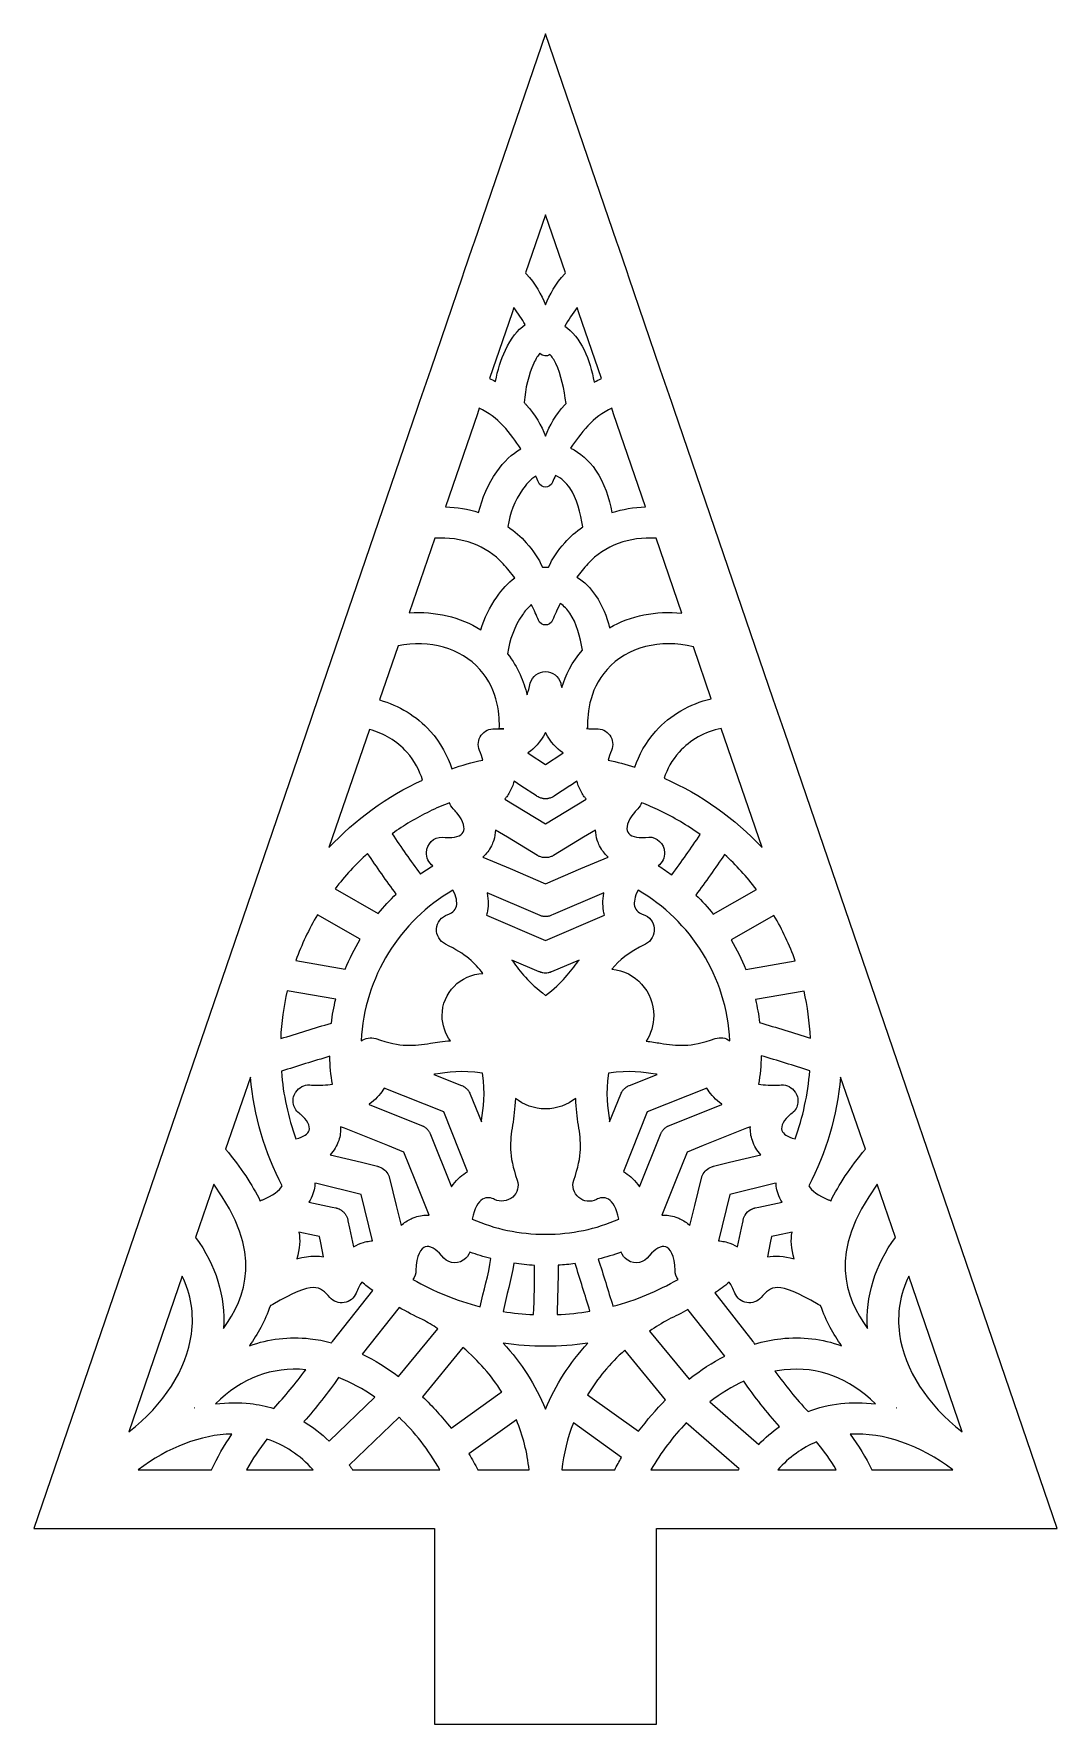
# Model space of a CAD drawing. Header units: inches. Extents: x 0 to 178, y -312 to -159.
# Drawn here: x 0 to 92.3, y -311.9 to -159.5 of the extents above; entities that cross this region are included whole.
import ezdxf

# ---------------------------------------------------------------- set-up
doc = ezdxf.new("R2010")
doc.units = ezdxf.units.IN
doc.header["$MEASUREMENT"] = 0
doc.layers.add('_U+0421_U+043B_U+043E_U+0439 1', color=7, linetype='Continuous')

msp = doc.modelspace()

# ---------------------------------------------------------------- linework, layer by layer
at = {"layer": '_U+0421_U+043B_U+043E_U+0439 1', "color": 1, "lineweight": 5, "true_color": 0xff0000}
msp.add_lwpolyline([(92.28, -294.22), (67.71, -222.46), (66.67, -219.43), (57.73, -193.32), (57.52, -192.69), (56.69, -190.28), (56.49, -189.7), (53.65, -181.4), (53.49, -180.91), (52.74, -178.72), (52.57, -178.23), (46.14, -159.46), (39.71, -178.23), (39.54, -178.72), (38.79, -180.91), (38.63, -181.4), (35.79, -189.7), (35.58, -190.28), (34.76, -192.69), (34.55, -193.32), (34.55, -193.32), (25.64, -219.32), (24.52, -222.59), (0, -294.22), (36.14, -294.22), (36.14, -311.86), (56.14, -311.86), (56.14, -294.22), (92.28, -294.22)], dxfattribs=at)
for points, knots in [([(46.14, -175.79), (46.14, -175.79), (47.93, -181.02), (47.93, -181.02), (47.91, -181.05), (47.89, -181.07), (47.87, -181.09), (47.06, -181.98), (46.51, -182.95), (46.14, -183.9), (45.77, -182.95), (45.22, -181.98), (44.41, -181.09), (44.39, -181.07), (44.37, -181.05), (44.35, -181.02), (44.35, -181.02), (46.14, -175.79), (46.14, -175.79)], [0, 0, 0, 0, 1, 1, 1, 2, 2, 2, 3, 3, 3, 4, 4, 4, 5, 5, 5, 6, 6, 6, 6]), ([(43.12, -184.62), (43.12, -184.62), (43.28, -184.14), (43.28, -184.14), (43.68, -184.67), (44.02, -185.18), (44.31, -185.67), (43.62, -186.14), (43.02, -186.91), (42.52, -187.98), (42.13, -188.84), (41.82, -189.79), (41.63, -190.79), (41.45, -190.7), (41.27, -190.62), (41.09, -190.54), (41.09, -190.54), (43.12, -184.62), (43.12, -184.62)], [0, 0, 0, 0, 1, 1, 1, 2, 2, 2, 3, 3, 3, 4, 4, 4, 5, 5, 5, 6, 6, 6, 6]), ([(49.16, -184.62), (49.16, -184.62), (51.19, -190.54), (51.19, -190.54), (50.96, -190.64), (50.75, -190.74), (50.53, -190.85), (50.33, -189.85), (50.06, -188.86), (49.62, -187.95), (49.16, -187.01), (48.56, -186.28), (47.89, -185.8), (48.21, -185.27), (48.57, -184.71), (49, -184.14), (49, -184.14), (49.16, -184.62), (49.16, -184.62)], [0, 0, 0, 0, 1, 1, 1, 2, 2, 2, 3, 3, 3, 4, 4, 4, 5, 5, 5, 6, 6, 6, 6]), ([(44.22, -192.71), (44.31, -191.42), (44.61, -190.2), (45.09, -189.16), (45.28, -188.73), (45.47, -188.45), (45.63, -188.26), (45.86, -188.53), (46.26, -188.57), (46.54, -188.37), (46.72, -188.56), (46.91, -188.83), (47.08, -189.18), (47.57, -190.2), (47.81, -191.5), (47.99, -192.78), (47.95, -192.82), (47.91, -192.86), (47.87, -192.91), (47.06, -193.8), (46.51, -194.77), (46.14, -195.72), (45.77, -194.77), (45.22, -193.8), (44.41, -192.91), (44.35, -192.84), (44.28, -192.77), (44.22, -192.71)], [0, 0, 0, 0, 1, 1, 1, 2, 2, 2, 3, 3, 3, 4, 4, 4, 5, 5, 5, 6, 6, 6, 7, 7, 7, 8, 8, 8, 9, 9, 9, 9]), ([(40, -193.71), (40, -193.71), (40.17, -193.22), (40.17, -193.22), (40.99, -193.6), (41.72, -194.13), (42.32, -194.79), (42.95, -195.49), (43.47, -196.19), (43.92, -196.86), (43.12, -197.32), (42.38, -198.02), (41.74, -198.95), (40.97, -200.05), (40.42, -201.3), (40.11, -202.61), (39.17, -202.31), (38.16, -202.14), (37.13, -202.1), (37.13, -202.1), (40, -193.71), (40, -193.71)], [0, 0, 0, 0, 1, 1, 1, 2, 2, 2, 3, 3, 3, 4, 4, 4, 5, 5, 5, 6, 6, 6, 7, 7, 7, 7]), ([(52.27, -193.71), (52.27, -193.71), (55.15, -202.1), (55.15, -202.1), (54.1, -202.14), (53.09, -202.31), (52.13, -202.62), (51.86, -201.31), (51.47, -199.98), (50.66, -198.8), (50.06, -197.92), (49.27, -197.24), (48.4, -196.8), (48.84, -196.15), (49.35, -195.47), (49.96, -194.79), (50.56, -194.13), (51.29, -193.6), (52.11, -193.22), (52.11, -193.22), (52.27, -193.71), (52.27, -193.71)], [0, 0, 0, 0, 1, 1, 1, 2, 2, 2, 3, 3, 3, 4, 4, 4, 5, 5, 5, 6, 6, 6, 7, 7, 7, 7]), ([(45.27, -199.33), (45.36, -199.52), (45.44, -199.71), (45.5, -199.88), (45.73, -200.46), (46.55, -200.46), (46.78, -199.88), (46.86, -199.69), (46.95, -199.48), (47.04, -199.27), (47.56, -199.52), (48.03, -199.95), (48.33, -200.39), (48.99, -201.36), (49.28, -202.65), (49.5, -203.92), (48.91, -204.33), (48.36, -204.8), (47.87, -205.34), (47.23, -206.04), (46.76, -206.79), (46.41, -207.54), (46.23, -207.53), (46.05, -207.53), (45.87, -207.54), (45.52, -206.79), (45.05, -206.04), (44.41, -205.34), (43.91, -204.79), (43.35, -204.31), (42.74, -203.89), (42.92, -202.7), (43.37, -201.55), (44.06, -200.55), (44.35, -200.13), (44.77, -199.63), (45.27, -199.33)], [0, 0, 0, 0, 1, 1, 1, 2, 2, 2, 3, 3, 3, 4, 4, 4, 5, 5, 5, 6, 6, 6, 7, 7, 7, 8, 8, 8, 9, 9, 9, 10, 10, 10, 11, 11, 11, 12, 12, 12, 12]), ([(33.86, -211.65), (33.86, -211.65), (36.16, -204.94), (36.16, -204.94), (36.16, -204.94), (36.16, -204.93), (36.16, -204.93), (38.56, -204.78), (40.82, -205.58), (42.31, -207.23), (42.7, -207.66), (43.05, -208.09), (43.36, -208.51), (42.77, -208.95), (42.23, -209.53), (41.74, -210.24), (41.11, -211.14), (40.63, -212.14), (40.3, -213.19), (38.45, -212.03), (36.19, -211.5), (33.86, -211.65), (33.86, -211.65), (33.86, -211.65), (33.86, -211.65)], [0, 0, 0, 0, 1, 1, 1, 2, 2, 2, 3, 3, 3, 4, 4, 4, 5, 5, 5, 6, 6, 6, 7, 7, 7, 8, 8, 8, 8]), ([(56.12, -204.93), (56.12, -204.93), (56.12, -204.94), (56.12, -204.94), (56.12, -204.94), (58.43, -211.68), (58.43, -211.68), (58.43, -211.68), (58.43, -211.68), (58.43, -211.68), (56.1, -211.45), (53.82, -211.91), (51.92, -213), (51.66, -211.99), (51.28, -211), (50.66, -210.09), (50.2, -209.41), (49.62, -208.85), (48.98, -208.43), (49.28, -208.03), (49.6, -207.63), (49.96, -207.23), (51.46, -205.58), (53.72, -204.78), (56.12, -204.93)], [0, 0, 0, 0, 1, 1, 1, 2, 2, 2, 3, 3, 3, 4, 4, 4, 5, 5, 5, 6, 6, 6, 7, 7, 7, 8, 8, 8, 8]), ([(44.06, -211.84), (44.27, -211.54), (44.54, -211.2), (44.86, -210.92), (45.12, -211.42), (45.34, -211.89), (45.5, -212.32), (45.73, -212.9), (46.55, -212.9), (46.78, -212.32), (46.96, -211.87), (47.19, -211.35), (47.47, -210.81), (47.82, -211.05), (48.11, -211.36), (48.33, -211.68), (48.96, -212.6), (49.25, -213.81), (49.47, -215.01), (48.53, -216.1), (47.95, -217.29), (47.61, -218.4), (47.61, -218.4), (47.6, -218.39), (47.6, -218.39), (47.57, -218.27), (47.54, -218.14), (47.51, -218.01), (47.34, -217.39), (46.78, -216.95), (46.14, -216.95), (45.5, -216.95), (44.94, -217.39), (44.77, -218.01), (44.68, -218.39), (44.58, -218.74), (44.48, -219.05), (44.48, -219.05), (44.48, -219.05), (44.48, -219.05), (44.19, -217.87), (43.67, -216.56), (42.72, -215.35), (42.88, -214.09), (43.34, -212.88), (44.06, -211.84)], [0, 0, 0, 0, 1, 1, 1, 2, 2, 2, 3, 3, 3, 4, 4, 4, 5, 5, 5, 6, 6, 6, 7, 7, 7, 8, 8, 8, 9, 9, 9, 10, 10, 10, 11, 11, 11, 12, 12, 12, 13, 13, 13, 14, 14, 14, 15, 15, 15, 15]), ([(32.85, -214.62), (32.85, -214.62), (32.85, -214.62), (32.85, -214.62), (35.68, -214.06), (38.48, -214.83), (40.22, -216.76), (41.94, -218.66), (42.02, -221.13), (41.97, -222.1), (41.97, -222.1), (42.37, -222.12), (42.37, -222.12), (42.36, -222.12), (42.36, -222.12), (42.36, -222.12), (42.36, -222.12), (42.36, -222.12), (42.36, -222.12), (42.12, -222.14), (41.86, -222.13), (41.57, -222.11), (41.09, -222.08), (40.62, -222.3), (40.34, -222.7), (40.06, -223.09), (40, -223.61), (40.18, -224.06), (40.32, -224.37), (40.41, -224.66), (40.48, -224.93), (39.53, -225.14), (38.59, -225.4), (37.68, -225.71), (37.31, -224.59), (36.71, -223.4), (35.74, -222.32), (34.52, -220.96), (32.93, -220.01), (31.17, -219.51), (31.17, -219.51), (32.85, -214.62), (32.85, -214.62)], [0, 0, 0, 0, 1, 1, 1, 2, 2, 2, 3, 3, 3, 4, 4, 4, 5, 5, 5, 6, 6, 6, 7, 7, 7, 8, 8, 8, 9, 9, 9, 10, 10, 10, 11, 11, 11, 12, 12, 12, 13, 13, 13, 14, 14, 14, 14]), ([(61.07, -219.4), (59.14, -219.87), (57.41, -220.86), (56.09, -222.32), (55.16, -223.36), (54.56, -224.49), (54.19, -225.57), (53.41, -225.32), (52.61, -225.11), (51.8, -224.93), (51.87, -224.66), (51.96, -224.37), (52.09, -224.06), (52.28, -223.61), (52.22, -223.09), (51.94, -222.7), (51.66, -222.3), (51.19, -222.08), (50.71, -222.11), (50.39, -222.13), (50.11, -222.14), (49.85, -222.1), (49.85, -222.1), (49.84, -222.1), (49.84, -222.1), (49.84, -222.1), (49.93, -222.1), (49.93, -222.1), (49.89, -221.13), (49.97, -218.66), (51.69, -216.76), (53.51, -214.73), (56.49, -213.99), (59.47, -214.71), (59.47, -214.71), (61.07, -219.4), (61.07, -219.4)], [0, 0, 0, 0, 1, 1, 1, 2, 2, 2, 3, 3, 3, 4, 4, 4, 5, 5, 5, 6, 6, 6, 7, 7, 7, 8, 8, 8, 9, 9, 9, 10, 10, 10, 11, 11, 11, 12, 12, 12, 12]), ([(30.26, -222.18), (31.57, -222.54), (32.75, -223.22), (33.64, -224.21), (34.36, -225.01), (34.79, -225.9), (35.05, -226.74), (31.85, -228.21), (28.98, -230.29), (26.61, -232.83), (26.61, -232.83), (30.26, -222.18), (30.26, -222.18)], [0, 0, 0, 0, 1, 1, 1, 2, 2, 2, 3, 3, 3, 4, 4, 4, 4]), ([(47.72, -224.29), (47.72, -224.29), (47.6, -224.37), (47.6, -224.37), (47.6, -224.37), (47.6, -224.37), (47.6, -224.37), (47.6, -224.37), (46.14, -225.33), (46.14, -225.33), (46.14, -225.33), (44.68, -224.37), (44.68, -224.37), (44.68, -224.37), (44.68, -224.37), (44.68, -224.37), (44.68, -224.37), (44.56, -224.29), (44.56, -224.29), (45.14, -223.91), (45.66, -223.32), (46.14, -222.46), (46.62, -223.32), (47.13, -223.91), (47.72, -224.29)], [0, 0, 0, 0, 1, 1, 1, 2, 2, 2, 3, 3, 3, 4, 4, 4, 5, 5, 5, 6, 6, 6, 7, 7, 7, 8, 8, 8, 8]), ([(65.67, -232.83), (63.2, -230.19), (60.2, -228.04), (56.84, -226.57), (57.1, -225.78), (57.52, -224.95), (58.19, -224.21), (59.18, -223.11), (60.5, -222.39), (61.99, -222.08), (61.99, -222.08), (65.67, -232.83), (65.67, -232.83)], [0, 0, 0, 0, 1, 1, 1, 2, 2, 2, 3, 3, 3, 4, 4, 4, 4]), ([(43.14, -227.34), (43.2, -227.19), (43.25, -227.02), (43.3, -226.84), (43.3, -226.84), (43.93, -227.26), (43.93, -227.26), (43.93, -227.26), (43.93, -227.26), (43.93, -227.26), (43.93, -227.26), (45.32, -228.16), (45.32, -228.16), (45.42, -228.24), (45.53, -228.29), (45.65, -228.34), (45.7, -228.36), (45.75, -228.37), (45.8, -228.38), (45.85, -228.4), (45.89, -228.41), (45.94, -228.41), (45.95, -228.42), (45.97, -228.42), (45.98, -228.42), (46.03, -228.42), (46.09, -228.43), (46.14, -228.43), (46.19, -228.43), (46.25, -228.42), (46.3, -228.42), (46.31, -228.42), (46.33, -228.42), (46.34, -228.41), (46.39, -228.41), (46.43, -228.4), (46.48, -228.38), (46.53, -228.37), (46.58, -228.36), (46.63, -228.34), (46.73, -228.3), (46.82, -228.25), (46.91, -228.19), (46.91, -228.19), (46.96, -228.16), (46.96, -228.16), (46.96, -228.16), (48.34, -227.26), (48.34, -227.26), (48.34, -227.26), (48.35, -227.26), (48.35, -227.26), (48.35, -227.26), (48.98, -226.84), (48.98, -226.84), (49.03, -227.02), (49.08, -227.19), (49.14, -227.34), (49.28, -227.7), (49.46, -228), (49.64, -228.24), (49.7, -228.31), (49.76, -228.38), (49.82, -228.45), (49.82, -228.45), (46.14, -230.67), (46.14, -230.67), (46.14, -230.67), (42.46, -228.45), (42.46, -228.45), (42.52, -228.38), (42.58, -228.31), (42.64, -228.24), (42.82, -228), (43, -227.7), (43.14, -227.34)], [0, 0, 0, 0, 1, 1, 1, 2, 2, 2, 3, 3, 3, 4, 4, 4, 5, 5, 5, 6, 6, 6, 7, 7, 7, 8, 8, 8, 9, 9, 9, 10, 10, 10, 11, 11, 11, 12, 12, 12, 13, 13, 13, 14, 14, 14, 15, 15, 15, 16, 16, 16, 17, 17, 17, 18, 18, 18, 19, 19, 19, 20, 20, 20, 21, 21, 21, 22, 22, 22, 23, 23, 23, 24, 24, 24, 25, 25, 25, 25]), ([(35.87, -234.37), (35.87, -234.37), (35.97, -234.47), (35.97, -234.47), (35.59, -234.7), (35.22, -234.95), (34.86, -235.21), (33.98, -234.03), (33.12, -232.81), (32.31, -231.57), (33.37, -230.82), (34.5, -230.14), (35.68, -229.57), (35.68, -229.57), (35.68, -229.57), (35.68, -229.57), (36.27, -229.28), (36.87, -229.01), (37.49, -228.78), (37.55, -228.98), (37.66, -229.16), (37.82, -229.32), (37.94, -229.44), (38.05, -229.56), (38.14, -229.68), (38.8, -230.48), (38.89, -231.11), (38.73, -231.42), (38.54, -231.8), (37.92, -231.99), (37.14, -231.91), (37.13, -231.91), (37.13, -231.9), (37.12, -231.9), (37.11, -231.9), (37.1, -231.9), (37.09, -231.9), (36.34, -231.75), (35.61, -232.23), (35.45, -232.98), (35.45, -232.98), (35.44, -233.04), (35.44, -233.04), (35.33, -233.53), (35.5, -234.04), (35.87, -234.37)], [0, 0, 0, 0, 1, 1, 1, 2, 2, 2, 3, 3, 3, 4, 4, 4, 5, 5, 5, 6, 6, 6, 7, 7, 7, 8, 8, 8, 9, 9, 9, 10, 10, 10, 11, 11, 11, 12, 12, 12, 13, 13, 13, 14, 14, 14, 15, 15, 15, 15]), ([(57.53, -235.28), (57.13, -235), (56.73, -234.72), (56.31, -234.47), (56.31, -234.47), (56.41, -234.37), (56.41, -234.37), (56.78, -234.04), (56.95, -233.53), (56.84, -233.04), (56.84, -233.04), (56.83, -232.98), (56.83, -232.98), (56.66, -232.22), (55.92, -231.74), (55.16, -231.9), (55.16, -231.9), (55.16, -231.9), (55.16, -231.9), (55.16, -231.9), (55.14, -231.91), (55.14, -231.91), (54.37, -231.99), (53.74, -231.8), (53.55, -231.42), (53.39, -231.1), (53.48, -230.47), (54.15, -229.66), (54.25, -229.55), (54.35, -229.44), (54.46, -229.32), (54.62, -229.16), (54.73, -228.98), (54.79, -228.78), (55.35, -228.99), (55.89, -229.23), (56.43, -229.48), (57.71, -230.1), (58.93, -230.82), (60.08, -231.65), (59.26, -232.88), (58.41, -234.1), (57.53, -235.28)], [0, 0, 0, 0, 1, 1, 1, 2, 2, 2, 3, 3, 3, 4, 4, 4, 5, 5, 5, 6, 6, 6, 7, 7, 7, 8, 8, 8, 9, 9, 9, 10, 10, 10, 11, 11, 11, 12, 12, 12, 13, 13, 13, 14, 14, 14, 14]), ([(42.71, -231.89), (42.71, -231.89), (45.41, -233.53), (45.41, -233.53), (45.48, -233.57), (45.56, -233.61), (45.64, -233.64), (45.68, -233.66), (45.74, -233.68), (45.79, -233.69), (45.84, -233.7), (45.9, -233.71), (45.95, -233.72), (45.95, -233.72), (45.96, -233.72), (45.96, -233.72), (46.02, -233.73), (46.08, -233.73), (46.14, -233.73), (46.2, -233.73), (46.26, -233.73), (46.32, -233.72), (46.32, -233.72), (46.33, -233.72), (46.33, -233.72), (46.38, -233.71), (46.44, -233.7), (46.49, -233.69), (46.54, -233.68), (46.59, -233.66), (46.64, -233.64), (46.72, -233.61), (46.8, -233.57), (46.87, -233.53), (46.87, -233.53), (49.57, -231.89), (49.57, -231.89), (49.57, -231.89), (50.66, -231.24), (50.66, -231.24), (50.67, -231.55), (50.72, -231.86), (50.81, -232.16), (50.87, -232.34), (50.94, -232.51), (51.02, -232.67), (51.21, -233.06), (51.47, -233.4), (51.78, -233.68), (51.78, -233.68), (49.34, -234.72), (49.34, -234.72), (49.34, -234.72), (46.14, -236.1), (46.14, -236.1), (46.14, -236.1), (42.94, -234.72), (42.94, -234.72), (42.94, -234.72), (40.5, -233.68), (40.5, -233.68), (40.81, -233.4), (41.07, -233.06), (41.26, -232.67), (41.34, -232.51), (41.41, -232.34), (41.47, -232.16), (41.56, -231.86), (41.61, -231.55), (41.62, -231.24), (41.62, -231.24), (42.71, -231.89), (42.71, -231.89)], [0, 0, 0, 0, 1, 1, 1, 2, 2, 2, 3, 3, 3, 4, 4, 4, 5, 5, 5, 6, 6, 6, 7, 7, 7, 8, 8, 8, 9, 9, 9, 10, 10, 10, 11, 11, 11, 12, 12, 12, 13, 13, 13, 14, 14, 14, 15, 15, 15, 16, 16, 16, 17, 17, 17, 18, 18, 18, 19, 19, 19, 20, 20, 20, 21, 21, 21, 22, 22, 22, 23, 23, 23, 24, 24, 24, 24]), ([(32.68, -237.01), (32.11, -237.56), (31.57, -238.15), (31.06, -238.76), (31.06, -238.76), (27.17, -236.53), (27.17, -236.53), (28.05, -235.39), (29.03, -234.32), (30.1, -233.35), (30.93, -234.59), (31.79, -235.82), (32.68, -237.01)], [0, 0, 0, 0, 1, 1, 1, 2, 2, 2, 3, 3, 3, 4, 4, 4, 4]), ([(62.28, -233.44), (63.33, -234.41), (64.29, -235.46), (65.16, -236.6), (65.16, -236.6), (61.27, -238.82), (61.27, -238.82), (60.78, -238.22), (60.25, -237.64), (59.69, -237.1), (60.58, -235.91), (61.45, -234.69), (62.28, -233.44)], [0, 0, 0, 0, 1, 1, 1, 2, 2, 2, 3, 3, 3, 4, 4, 4, 4]), ([(37.79, -236.66), (38.11, -237.27), (38.19, -237.76), (38.11, -238.09), (38.01, -238.55), (37.62, -238.76), (37.32, -238.86), (36.76, -239.03), (36.36, -239.58), (36.32, -240.16), (36.28, -240.74), (36.6, -241.28), (37.12, -241.53), (39, -242.44), (39.76, -243.22), (40.5, -244.18), (40.5, -244.18), (40.5, -244.18), (40.5, -244.18), (38.46, -244.25), (36.82, -245.92), (36.82, -247.97), (36.82, -248.82), (37.1, -249.6), (37.57, -250.24), (37.57, -250.24), (37.57, -250.24), (37.57, -250.24), (36.9, -250.29), (36.32, -250.37), (35.77, -250.46), (34.25, -250.69), (33.16, -250.86), (30.83, -250.05), (30.39, -249.89), (29.89, -249.99), (29.52, -250.26), (29.79, -244.46), (33.05, -239.43), (37.79, -236.66)], [0, 0, 0, 0, 1, 1, 1, 2, 2, 2, 3, 3, 3, 4, 4, 4, 5, 5, 5, 6, 6, 6, 7, 7, 7, 8, 8, 8, 9, 9, 9, 10, 10, 10, 11, 11, 11, 12, 12, 12, 13, 13, 13, 13]), ([(40.87, -236.91), (40.87, -236.91), (45.46, -238.87), (45.46, -238.87), (45.5, -238.89), (45.54, -238.91), (45.59, -238.93), (45.67, -238.96), (45.77, -239), (45.86, -239.01), (45.9, -239.02), (45.95, -239.03), (45.99, -239.04), (46.04, -239.04), (46.09, -239.04), (46.14, -239.04), (46.19, -239.04), (46.24, -239.04), (46.29, -239.04), (46.33, -239.03), (46.38, -239.02), (46.42, -239.01), (46.51, -239), (46.61, -238.96), (46.69, -238.93), (46.69, -238.93), (46.82, -238.87), (46.82, -238.87), (46.82, -238.87), (51.41, -236.91), (51.41, -236.91), (51.27, -237.61), (51.3, -238.21), (51.41, -238.7), (51.43, -238.77), (51.45, -238.84), (51.46, -238.92), (51.46, -238.92), (51.46, -238.92), (51.46, -238.92), (51.46, -238.92), (46.14, -241.2), (46.14, -241.2), (46.14, -241.2), (40.82, -238.92), (40.82, -238.92), (40.82, -238.92), (40.82, -238.92), (40.82, -238.92), (40.83, -238.84), (40.85, -238.77), (40.87, -238.7), (40.98, -238.21), (41.01, -237.61), (40.87, -236.91)], [0, 0, 0, 0, 1, 1, 1, 2, 2, 2, 3, 3, 3, 4, 4, 4, 5, 5, 5, 6, 6, 6, 7, 7, 7, 8, 8, 8, 9, 9, 9, 10, 10, 10, 11, 11, 11, 12, 12, 12, 13, 13, 13, 14, 14, 14, 15, 15, 15, 16, 16, 16, 17, 17, 17, 18, 18, 18, 18]), ([(55.16, -241.53), (55.68, -241.28), (55.99, -240.68), (55.95, -240.1), (55.91, -239.53), (55.52, -239.03), (54.96, -238.86), (54.66, -238.76), (54.27, -238.55), (54.17, -238.09), (54.09, -237.76), (54.17, -237.27), (54.49, -236.66), (59.22, -239.42), (62.48, -244.45), (62.76, -250.24), (62.39, -249.97), (61.9, -249.89), (61.45, -250.05), (59.12, -250.86), (58.03, -250.69), (56.51, -250.46), (56.11, -250.4), (55.68, -250.33), (55.22, -250.28), (55.22, -250.28), (55.21, -250.28), (55.21, -250.28), (55.65, -249.62), (55.9, -248.83), (55.9, -247.97), (55.9, -245.79), (54.25, -244), (52.12, -243.77), (52.79, -242.98), (53.58, -242.3), (55.16, -241.53)], [0, 0, 0, 0, 1, 1, 1, 2, 2, 2, 3, 3, 3, 4, 4, 4, 5, 5, 5, 6, 6, 6, 7, 7, 7, 8, 8, 8, 9, 9, 9, 10, 10, 10, 11, 11, 11, 12, 12, 12, 12]), ([(25.58, -238.88), (25.58, -238.88), (29.44, -241.08), (29.44, -241.08), (28.92, -241.94), (28.47, -242.84), (28.09, -243.78), (28.09, -243.78), (23.63, -243.01), (23.63, -243.01), (24.15, -241.56), (24.8, -240.18), (25.58, -238.88)], [0, 0, 0, 0, 1, 1, 1, 2, 2, 2, 3, 3, 3, 4, 4, 4, 4]), ([(66.74, -238.94), (67.5, -240.23), (68.14, -241.6), (68.66, -243.03), (68.66, -243.03), (64.2, -243.81), (64.2, -243.81), (63.83, -242.88), (63.39, -242), (62.88, -241.15), (62.88, -241.15), (66.74, -238.94), (66.74, -238.94)], [0, 0, 0, 0, 1, 1, 1, 2, 2, 2, 3, 3, 3, 4, 4, 4, 4]), ([(49.17, -242.97), (49.14, -243), (49.12, -243.04), (49.09, -243.07), (48.39, -244.01), (47.67, -244.99), (46.14, -246.15), (44.59, -244.98), (43.87, -244), (43.18, -243.06), (43.16, -243.03), (43.14, -243), (43.11, -242.97), (43.11, -242.97), (45.58, -244.03), (45.58, -244.03), (45.6, -244.03), (45.61, -244.03), (45.62, -244.04), (45.69, -244.06), (45.75, -244.09), (45.82, -244.1), (45.84, -244.11), (45.87, -244.11), (45.89, -244.12), (45.97, -244.13), (46.05, -244.14), (46.14, -244.14), (46.14, -244.14), (46.14, -244.14), (46.14, -244.14), (46.14, -244.14), (46.14, -244.14), (46.14, -244.14), (46.14, -244.14), (46.14, -244.14), (46.14, -244.14), (46.14, -244.14), (46.14, -244.14), (46.14, -244.14), (46.23, -244.14), (46.31, -244.13), (46.39, -244.12), (46.41, -244.11), (46.44, -244.11), (46.46, -244.1), (46.53, -244.09), (46.59, -244.06), (46.66, -244.04), (46.67, -244.03), (46.68, -244.03), (46.69, -244.03), (46.69, -244.03), (49.17, -242.97), (49.17, -242.97)], [0, 0, 0, 0, 1, 1, 1, 2, 2, 2, 3, 3, 3, 4, 4, 4, 5, 5, 5, 6, 6, 6, 7, 7, 7, 8, 8, 8, 9, 9, 9, 10, 10, 10, 11, 11, 11, 12, 12, 12, 13, 13, 13, 14, 14, 14, 15, 15, 15, 16, 16, 16, 17, 17, 17, 18, 18, 18, 18]), ([(22.84, -245.73), (22.84, -245.73), (27.22, -246.49), (27.22, -246.49), (27.05, -247.2), (26.92, -247.92), (26.83, -248.65), (25.3, -249.1), (23.78, -249.57), (22.26, -250.05), (22.32, -248.57), (22.52, -247.13), (22.84, -245.73)], [0, 0, 0, 0, 1, 1, 1, 2, 2, 2, 3, 3, 3, 4, 4, 4, 4]), ([(70.02, -250), (68.5, -249.52), (66.97, -249.05), (65.45, -248.6), (65.36, -247.89), (65.23, -247.2), (65.07, -246.52), (65.07, -246.52), (69.45, -245.76), (69.45, -245.76), (69.76, -247.13), (69.96, -248.55), (70.02, -250)], [0, 0, 0, 0, 1, 1, 1, 2, 2, 2, 3, 3, 3, 4, 4, 4, 4]), ([(25.03, -254.23), (25.03, -254.23), (24.88, -254.22), (24.88, -254.22), (24.38, -254.2), (23.9, -254.44), (23.63, -254.87), (23.63, -254.87), (23.6, -254.9), (23.6, -254.9), (23.4, -255.22), (23.33, -255.6), (23.41, -255.97), (23.49, -256.34), (23.71, -256.66), (24.03, -256.86), (24.03, -256.86), (24.04, -256.87), (24.04, -256.87), (24.64, -257.35), (24.95, -257.93), (24.82, -258.33), (24.72, -258.61), (24.36, -258.92), (23.63, -259.08), (22.93, -257.15), (22.49, -255.11), (22.32, -252.99), (23.77, -252.52), (25.23, -252.07), (26.69, -251.64), (26.71, -252.49), (26.79, -253.34), (26.93, -254.16), (26.4, -254.24), (25.77, -254.26), (25.03, -254.23)], [0, 0, 0, 0, 1, 1, 1, 2, 2, 2, 3, 3, 3, 4, 4, 4, 5, 5, 5, 6, 6, 6, 7, 7, 7, 8, 8, 8, 9, 9, 9, 10, 10, 10, 11, 11, 11, 12, 12, 12, 12]), ([(40.38, -257.43), (40.38, -257.47), (40.37, -257.51), (40.36, -257.55), (40.36, -257.55), (40.36, -257.55), (40.36, -257.55), (40.36, -257.55), (39.36, -255.05), (39.36, -255.05), (39.36, -255.05), (39.36, -255.04), (39.36, -255.04), (39.33, -254.98), (39.3, -254.93), (39.27, -254.88), (39.26, -254.85), (39.24, -254.82), (39.22, -254.79), (39.2, -254.75), (39.16, -254.71), (39.13, -254.67), (39.1, -254.64), (39.08, -254.61), (39.05, -254.58), (39.02, -254.55), (38.99, -254.53), (38.96, -254.5), (38.92, -254.47), (38.88, -254.43), (38.84, -254.4), (38.81, -254.39), (38.78, -254.37), (38.75, -254.36), (38.7, -254.33), (38.65, -254.3), (38.59, -254.27), (38.59, -254.27), (38.58, -254.27), (38.58, -254.27), (38.58, -254.27), (36.08, -253.27), (36.08, -253.27), (36.08, -253.27), (36.08, -253.27), (36.08, -253.27), (36.12, -253.26), (36.16, -253.26), (36.19, -253.25), (37.35, -253.07), (38.54, -252.89), (40.47, -253.16), (40.73, -255.06), (40.55, -256.26), (40.38, -257.43)], [0, 0, 0, 0, 1, 1, 1, 2, 2, 2, 3, 3, 3, 4, 4, 4, 5, 5, 5, 6, 6, 6, 7, 7, 7, 8, 8, 8, 9, 9, 9, 10, 10, 10, 11, 11, 11, 12, 12, 12, 13, 13, 13, 14, 14, 14, 15, 15, 15, 16, 16, 16, 17, 17, 17, 18, 18, 18, 18]), ([(56.09, -253.25), (56.12, -253.26), (56.16, -253.26), (56.2, -253.27), (56.2, -253.27), (56.2, -253.27), (56.2, -253.27), (56.2, -253.27), (53.7, -254.27), (53.7, -254.27), (53.7, -254.27), (53.69, -254.27), (53.69, -254.27), (53.63, -254.3), (53.58, -254.33), (53.53, -254.36), (53.5, -254.37), (53.47, -254.39), (53.44, -254.4), (53.4, -254.43), (53.36, -254.47), (53.32, -254.5), (53.29, -254.53), (53.26, -254.55), (53.23, -254.58), (53.2, -254.61), (53.18, -254.64), (53.15, -254.67), (53.12, -254.71), (53.08, -254.75), (53.06, -254.79), (53.04, -254.82), (53.02, -254.85), (53.01, -254.88), (52.98, -254.93), (52.95, -254.98), (52.92, -255.04), (52.92, -255.04), (52.92, -255.05), (52.92, -255.05), (52.92, -255.05), (51.92, -257.55), (51.92, -257.55), (51.92, -257.55), (51.91, -257.55), (51.91, -257.55), (51.91, -257.51), (51.9, -257.47), (51.9, -257.43), (51.73, -256.26), (51.55, -255.06), (51.81, -253.16), (53.74, -252.89), (54.93, -253.07), (56.09, -253.25)], [0, 0, 0, 0, 1, 1, 1, 2, 2, 2, 3, 3, 3, 4, 4, 4, 5, 5, 5, 6, 6, 6, 7, 7, 7, 8, 8, 8, 9, 9, 9, 10, 10, 10, 11, 11, 11, 12, 12, 12, 13, 13, 13, 14, 14, 14, 15, 15, 15, 16, 16, 16, 17, 17, 17, 18, 18, 18, 18]), ([(67.46, -258.33), (67.33, -257.94), (67.64, -257.35), (68.24, -256.87), (68.24, -256.87), (68.25, -256.86), (68.25, -256.86), (68.26, -256.86), (68.26, -256.85), (68.27, -256.85), (68.58, -256.65), (68.8, -256.33), (68.87, -255.97), (68.95, -255.6), (68.88, -255.22), (68.68, -254.9), (68.68, -254.9), (68.65, -254.87), (68.65, -254.87), (68.38, -254.44), (67.91, -254.2), (67.4, -254.22), (67.4, -254.22), (67.25, -254.23), (67.25, -254.23), (66.51, -254.26), (65.88, -254.24), (65.35, -254.16), (65.49, -253.32), (65.57, -252.46), (65.59, -251.59), (67.05, -252.02), (68.51, -252.48), (69.97, -252.94), (69.8, -255.08), (69.35, -257.14), (68.65, -259.08), (67.92, -258.92), (67.56, -258.61), (67.46, -258.33)], [0, 0, 0, 0, 1, 1, 1, 2, 2, 2, 3, 3, 3, 4, 4, 4, 5, 5, 5, 6, 6, 6, 7, 7, 7, 8, 8, 8, 9, 9, 9, 10, 10, 10, 11, 11, 11, 12, 12, 12, 13, 13, 13, 13]), ([(17.3, -260.02), (17.3, -260.02), (17.3, -260.02), (17.3, -260.02), (17.3, -260.02), (19.53, -253.52), (19.53, -253.52), (19.85, -257.03), (20.85, -260.34), (22.4, -263.33), (22.15, -263.76), (21.53, -264.2), (20.64, -264.57), (20.56, -264.6), (20.49, -264.64), (20.42, -264.69), (20.42, -264.69), (20.42, -264.69), (20.42, -264.69), (19.7, -263.23), (18.68, -261.67), (17.3, -260.02), (17.3, -260.02), (17.3, -260.02), (17.3, -260.02)], [0, 0, 0, 0, 1, 1, 1, 2, 2, 2, 3, 3, 3, 4, 4, 4, 5, 5, 5, 6, 6, 6, 7, 7, 7, 8, 8, 8, 8]), ([(35.68, -258.49), (35.66, -258.46), (35.64, -258.43), (35.62, -258.4), (35.6, -258.37), (35.58, -258.35), (35.56, -258.32), (35.54, -258.29), (35.52, -258.27), (35.49, -258.24), (35.47, -258.21), (35.45, -258.18), (35.42, -258.16), (35.39, -258.14), (35.37, -258.12), (35.34, -258.09), (35.31, -258.07), (35.28, -258.05), (35.26, -258.03), (35.23, -258.01), (35.2, -257.99), (35.17, -257.97), (35.14, -257.95), (35.1, -257.93), (35.07, -257.92), (35.04, -257.9), (35.01, -257.89), (34.97, -257.87), (34.97, -257.87), (34.96, -257.87), (34.95, -257.87), (34.95, -257.87), (30.24, -255.98), (30.24, -255.98), (30.24, -255.97), (30.24, -255.96), (30.23, -255.95), (30.82, -255.56), (31.21, -255.11), (31.48, -254.69), (31.52, -254.63), (31.55, -254.57), (31.59, -254.51), (31.59, -254.51), (36.97, -256.66), (36.97, -256.66), (36.97, -256.66), (39.12, -262.04), (39.12, -262.04), (39.12, -262.04), (39.12, -262.04), (39.12, -262.04), (39.06, -262.07), (38.99, -262.11), (38.93, -262.15), (38.51, -262.42), (38.05, -262.83), (37.66, -263.42), (37.66, -263.42), (35.76, -258.68), (35.76, -258.68), (35.76, -258.68), (35.76, -258.66), (35.76, -258.66), (35.75, -258.63), (35.74, -258.61), (35.72, -258.58), (35.71, -258.55), (35.69, -258.52), (35.68, -258.49)], [0, 0, 0, 0, 1, 1, 1, 2, 2, 2, 3, 3, 3, 4, 4, 4, 5, 5, 5, 6, 6, 6, 7, 7, 7, 8, 8, 8, 9, 9, 9, 10, 10, 10, 11, 11, 11, 12, 12, 12, 13, 13, 13, 14, 14, 14, 15, 15, 15, 16, 16, 16, 17, 17, 17, 18, 18, 18, 19, 19, 19, 20, 20, 20, 21, 21, 21, 22, 22, 22, 23, 23, 23, 23]), ([(53.16, -262.04), (53.16, -262.04), (55.31, -256.66), (55.31, -256.66), (55.31, -256.66), (60.69, -254.51), (60.69, -254.51), (60.72, -254.57), (60.76, -254.63), (60.8, -254.69), (61.07, -255.11), (61.46, -255.56), (62.05, -255.95), (62.04, -255.96), (62.04, -255.97), (62.04, -255.98), (62.04, -255.98), (57.33, -257.87), (57.33, -257.87), (57.32, -257.87), (57.31, -257.87), (57.31, -257.87), (57.27, -257.89), (57.24, -257.9), (57.21, -257.92), (57.17, -257.93), (57.14, -257.95), (57.11, -257.97), (57.08, -257.99), (57.05, -258.01), (57.02, -258.03), (56.99, -258.05), (56.97, -258.07), (56.94, -258.09), (56.91, -258.12), (56.89, -258.14), (56.86, -258.16), (56.83, -258.18), (56.81, -258.21), (56.79, -258.24), (56.76, -258.27), (56.74, -258.29), (56.72, -258.32), (56.7, -258.35), (56.68, -258.37), (56.66, -258.4), (56.64, -258.43), (56.62, -258.46), (56.6, -258.49), (56.59, -258.52), (56.57, -258.55), (56.56, -258.58), (56.54, -258.61), (56.53, -258.63), (56.52, -258.66), (56.52, -258.66), (56.51, -258.68), (56.51, -258.68), (56.51, -258.68), (54.62, -263.42), (54.62, -263.42), (54.23, -262.83), (53.77, -262.42), (53.35, -262.15), (53.29, -262.11), (53.22, -262.07), (53.16, -262.04), (53.16, -262.04), (53.16, -262.04), (53.16, -262.04)], [0, 0, 0, 0, 1, 1, 1, 2, 2, 2, 3, 3, 3, 4, 4, 4, 5, 5, 5, 6, 6, 6, 7, 7, 7, 8, 8, 8, 9, 9, 9, 10, 10, 10, 11, 11, 11, 12, 12, 12, 13, 13, 13, 14, 14, 14, 15, 15, 15, 16, 16, 16, 17, 17, 17, 18, 18, 18, 19, 19, 19, 20, 20, 20, 21, 21, 21, 22, 22, 22, 23, 23, 23, 23]), ([(74.98, -260.02), (74.98, -260.02), (74.98, -260.02), (74.98, -260.02), (74.98, -260.02), (74.98, -260.02), (74.98, -260.02), (73.6, -261.67), (72.58, -263.23), (71.86, -264.69), (71.86, -264.69), (71.86, -264.69), (71.86, -264.69), (71.79, -264.64), (71.72, -264.6), (71.64, -264.57), (70.75, -264.2), (70.13, -263.76), (69.88, -263.33), (71.43, -260.34), (72.43, -257.03), (72.75, -253.52), (72.75, -253.52), (74.98, -260.02), (74.98, -260.02)], [0, 0, 0, 0, 1, 1, 1, 2, 2, 2, 3, 3, 3, 4, 4, 4, 5, 5, 5, 6, 6, 6, 7, 7, 7, 8, 8, 8, 8]), ([(39.53, -266.33), (39.72, -265.34), (40.09, -264.76), (40.45, -264.53), (40.85, -264.28), (41.27, -264.4), (41.55, -264.55), (42.07, -264.82), (42.74, -264.71), (43.18, -264.33), (43.61, -263.95), (43.78, -263.35), (43.59, -262.81), (42.78, -260.49), (42.94, -259.38), (43.17, -257.84), (43.28, -257.12), (43.39, -256.36), (43.42, -255.43), (43.42, -255.43), (43.42, -255.43), (43.42, -255.43), (44.17, -256.02), (45.11, -256.38), (46.14, -256.38), (47.17, -256.38), (48.11, -256.02), (48.86, -255.43), (48.86, -255.43), (48.86, -255.43), (48.86, -255.43), (48.89, -256.36), (49, -257.12), (49.11, -257.84), (49.34, -259.38), (49.5, -260.49), (48.69, -262.81), (48.5, -263.35), (48.7, -263.99), (49.14, -264.37), (49.58, -264.75), (50.21, -264.82), (50.73, -264.55), (51.01, -264.4), (51.43, -264.28), (51.83, -264.53), (52.19, -264.76), (52.56, -265.34), (52.75, -266.33), (50.73, -267.2), (48.49, -267.69), (46.14, -267.69), (43.79, -267.69), (41.55, -267.2), (39.53, -266.33)], [0, 0, 0, 0, 1, 1, 1, 2, 2, 2, 3, 3, 3, 4, 4, 4, 5, 5, 5, 6, 6, 6, 7, 7, 7, 8, 8, 8, 9, 9, 9, 10, 10, 10, 11, 11, 11, 12, 12, 12, 13, 13, 13, 14, 14, 14, 15, 15, 15, 16, 16, 16, 17, 17, 17, 18, 18, 18, 18]), ([(27.66, -257.99), (27.66, -257.99), (28.01, -258.12), (28.01, -258.12), (28.01, -258.12), (31.92, -259.69), (31.92, -259.69), (31.92, -259.69), (31.92, -259.69), (31.92, -259.69), (31.92, -259.69), (33.36, -260.27), (33.36, -260.27), (33.36, -260.27), (34.39, -262.82), (34.39, -262.82), (34.39, -262.82), (35.64, -265.96), (35.64, -265.96), (35.22, -265.94), (34.8, -266), (34.39, -266.14), (34.27, -266.18), (34.15, -266.23), (34.04, -266.28), (33.7, -266.44), (33.39, -266.65), (33.12, -266.9), (33.12, -266.9), (32.68, -265.09), (32.68, -265.09), (32.68, -265.09), (32.07, -262.63), (32.07, -262.63), (32.07, -262.63), (32.06, -262.6), (32.06, -262.6), (32.06, -262.56), (32.04, -262.52), (32.03, -262.48), (32.02, -262.44), (32, -262.4), (31.99, -262.37), (31.82, -262), (31.52, -261.73), (31.15, -261.6), (31.11, -261.59), (31.07, -261.58), (31.03, -261.57), (31.03, -261.57), (30.98, -261.56), (30.98, -261.56), (30.98, -261.56), (29.54, -261.2), (29.54, -261.2), (29.54, -261.2), (26.73, -260.51), (26.73, -260.51), (27.07, -260.14), (27.33, -259.72), (27.49, -259.24), (27.63, -258.83), (27.69, -258.41), (27.66, -257.99)], [0, 0, 0, 0, 1, 1, 1, 2, 2, 2, 3, 3, 3, 4, 4, 4, 5, 5, 5, 6, 6, 6, 7, 7, 7, 8, 8, 8, 9, 9, 9, 10, 10, 10, 11, 11, 11, 12, 12, 12, 13, 13, 13, 14, 14, 14, 15, 15, 15, 16, 16, 16, 17, 17, 17, 18, 18, 18, 19, 19, 19, 20, 20, 20, 21, 21, 21, 21]), ([(64.79, -259.24), (64.95, -259.72), (65.21, -260.15), (65.55, -260.51), (65.55, -260.51), (62.74, -261.2), (62.74, -261.2), (62.74, -261.2), (61.3, -261.56), (61.3, -261.56), (61.3, -261.56), (61.25, -261.57), (61.25, -261.57), (61.21, -261.58), (61.17, -261.59), (61.13, -261.6), (60.76, -261.73), (60.46, -262), (60.29, -262.37), (60.28, -262.4), (60.27, -262.44), (60.25, -262.48), (60.24, -262.52), (60.23, -262.56), (60.22, -262.6), (60.22, -262.6), (60.21, -262.63), (60.21, -262.63), (60.21, -262.63), (59.6, -265.09), (59.6, -265.09), (59.6, -265.09), (59.16, -266.9), (59.16, -266.9), (58.89, -266.65), (58.58, -266.44), (58.24, -266.28), (58.13, -266.23), (58.01, -266.18), (57.89, -266.14), (57.48, -266), (57.05, -265.94), (56.63, -265.96), (56.63, -265.96), (57.89, -262.82), (57.89, -262.82), (57.89, -262.82), (58.92, -260.27), (58.92, -260.27), (58.92, -260.27), (60.36, -259.69), (60.36, -259.69), (60.36, -259.69), (60.36, -259.69), (60.36, -259.69), (60.36, -259.69), (64.27, -258.12), (64.27, -258.12), (64.27, -258.12), (64.61, -257.99), (64.61, -257.99), (64.59, -258.41), (64.65, -258.83), (64.79, -259.24)], [0, 0, 0, 0, 1, 1, 1, 2, 2, 2, 3, 3, 3, 4, 4, 4, 5, 5, 5, 6, 6, 6, 7, 7, 7, 8, 8, 8, 9, 9, 9, 10, 10, 10, 11, 11, 11, 12, 12, 12, 13, 13, 13, 14, 14, 14, 15, 15, 15, 16, 16, 16, 17, 17, 17, 18, 18, 18, 19, 19, 19, 20, 20, 20, 21, 21, 21, 21]), ([(14.58, -267.97), (14.58, -267.97), (16.22, -263.18), (16.22, -263.18), (20.75, -269.32), (19.1, -273.39), (17.1, -276.19), (17.29, -273.27), (16.43, -270.47), (14.58, -267.97), (14.58, -267.97), (14.58, -267.97), (14.58, -267.97)], [0, 0, 0, 0, 1, 1, 1, 2, 2, 2, 3, 3, 3, 4, 4, 4, 4]), ([(24.81, -264.8), (25.12, -264.29), (25.27, -263.78), (25.33, -263.35), (25.34, -263.26), (25.35, -263.17), (25.35, -263.08), (25.35, -263.08), (25.51, -263.12), (25.51, -263.12), (25.51, -263.12), (29.53, -264.1), (29.53, -264.1), (29.53, -264.1), (30.55, -268.28), (30.55, -268.28), (30.46, -268.28), (30.37, -268.29), (30.28, -268.3), (30.11, -268.33), (29.92, -268.36), (29.73, -268.42), (29.44, -268.5), (29.14, -268.63), (28.83, -268.82), (28.83, -268.82), (28.48, -267.15), (28.48, -267.15), (28.48, -267.15), (28.33, -266.46), (28.33, -266.46), (28.33, -266.46), (28.32, -266.4), (28.32, -266.4), (28.31, -266.36), (28.3, -266.32), (28.29, -266.28), (28.28, -266.24), (28.27, -266.21), (28.25, -266.17), (28.24, -266.13), (28.22, -266.09), (28.2, -266.05), (28.18, -266.01), (28.16, -265.98), (28.14, -265.95), (28.09, -265.87), (28.04, -265.8), (27.98, -265.74), (27.96, -265.71), (27.94, -265.69), (27.91, -265.67), (27.88, -265.64), (27.86, -265.61), (27.82, -265.59), (27.79, -265.56), (27.76, -265.54), (27.72, -265.51), (27.69, -265.49), (27.66, -265.48), (27.63, -265.46), (27.56, -265.42), (27.48, -265.39), (27.41, -265.36), (27.38, -265.35), (27.34, -265.34), (27.31, -265.33), (27.3, -265.32), (27.29, -265.32), (27.29, -265.32), (27.27, -265.31), (27.25, -265.31), (27.23, -265.31), (27.23, -265.31), (26.91, -265.24), (26.91, -265.24), (26.91, -265.24), (26.91, -265.24), (26.91, -265.24), (26.91, -265.24), (24.81, -264.8), (24.81, -264.8)], [0, 0, 0, 0, 1, 1, 1, 2, 2, 2, 3, 3, 3, 4, 4, 4, 5, 5, 5, 6, 6, 6, 7, 7, 7, 8, 8, 8, 9, 9, 9, 10, 10, 10, 11, 11, 11, 12, 12, 12, 13, 13, 13, 14, 14, 14, 15, 15, 15, 16, 16, 16, 17, 17, 17, 18, 18, 18, 19, 19, 19, 20, 20, 20, 21, 21, 21, 22, 22, 22, 23, 23, 23, 24, 24, 24, 25, 25, 25, 26, 26, 26, 27, 27, 27, 27]), ([(65.37, -265.24), (65.37, -265.24), (65.37, -265.24), (65.37, -265.24), (65.37, -265.24), (65.05, -265.31), (65.05, -265.31), (65.03, -265.31), (65.01, -265.31), (64.99, -265.32), (64.95, -265.33), (64.91, -265.35), (64.87, -265.36), (64.83, -265.37), (64.79, -265.39), (64.76, -265.41), (64.72, -265.42), (64.69, -265.44), (64.65, -265.46), (64.45, -265.57), (64.27, -265.74), (64.14, -265.95), (64.12, -265.98), (64.1, -266.01), (64.08, -266.05), (64.06, -266.09), (64.04, -266.13), (64.03, -266.17), (64.01, -266.21), (64, -266.24), (63.99, -266.28), (63.98, -266.32), (63.97, -266.36), (63.96, -266.4), (63.96, -266.4), (63.95, -266.46), (63.95, -266.46), (63.95, -266.46), (63.8, -267.15), (63.8, -267.15), (63.8, -267.15), (63.45, -268.82), (63.45, -268.82), (63.14, -268.63), (62.84, -268.5), (62.55, -268.42), (62.36, -268.36), (62.17, -268.33), (62, -268.3), (61.91, -268.29), (61.82, -268.28), (61.73, -268.28), (61.73, -268.28), (62.75, -264.1), (62.75, -264.1), (62.75, -264.1), (66.77, -263.12), (66.77, -263.12), (66.77, -263.12), (66.93, -263.08), (66.93, -263.08), (66.93, -263.17), (66.94, -263.26), (66.95, -263.35), (67.01, -263.78), (67.15, -264.29), (67.47, -264.8), (67.47, -264.8), (65.37, -265.24), (65.37, -265.24)], [0, 0, 0, 0, 1, 1, 1, 2, 2, 2, 3, 3, 3, 4, 4, 4, 5, 5, 5, 6, 6, 6, 7, 7, 7, 8, 8, 8, 9, 9, 9, 10, 10, 10, 11, 11, 11, 12, 12, 12, 13, 13, 13, 14, 14, 14, 15, 15, 15, 16, 16, 16, 17, 17, 17, 18, 18, 18, 19, 19, 19, 20, 20, 20, 21, 21, 21, 22, 22, 22, 23, 23, 23, 23]), ([(77.7, -267.97), (77.7, -267.97), (77.7, -267.97), (77.7, -267.97), (75.85, -270.47), (74.99, -273.27), (75.18, -276.19), (73.18, -273.39), (71.53, -269.32), (76.06, -263.18), (76.06, -263.18), (77.7, -267.97), (77.7, -267.97)], [0, 0, 0, 0, 1, 1, 1, 2, 2, 2, 3, 3, 3, 4, 4, 4, 4]), ([(23.9, -267.49), (23.9, -267.49), (25.32, -267.79), (25.32, -267.79), (25.32, -267.79), (25.75, -267.88), (25.75, -267.88), (25.75, -267.88), (25.87, -268.45), (25.87, -268.45), (25.87, -268.45), (26.13, -269.73), (26.13, -269.73), (25.89, -269.68), (25.63, -269.65), (25.35, -269.65), (24.86, -269.65), (24.32, -269.73), (23.72, -269.91), (23.99, -268.96), (24.04, -268.18), (23.9, -267.49)], [0, 0, 0, 0, 1, 1, 1, 2, 2, 2, 3, 3, 3, 4, 4, 4, 5, 5, 5, 6, 6, 6, 7, 7, 7, 7]), ([(68.56, -269.91), (67.61, -269.64), (66.83, -269.59), (66.15, -269.73), (66.15, -269.73), (66.41, -268.45), (66.41, -268.45), (66.41, -268.45), (66.53, -267.88), (66.53, -267.88), (66.53, -267.88), (66.96, -267.79), (66.96, -267.79), (66.96, -267.79), (68.38, -267.49), (68.38, -267.49), (68.24, -268.18), (68.29, -268.96), (68.56, -269.91)], [0, 0, 0, 0, 1, 1, 1, 2, 2, 2, 3, 3, 3, 4, 4, 4, 5, 5, 5, 6, 6, 6, 6]), ([(36.76, -269.59), (36.77, -269.6), (36.77, -269.61), (36.77, -269.61), (36.77, -269.61), (36.78, -269.61), (36.78, -269.62), (36.78, -269.62), (36.79, -269.62), (36.79, -269.63), (37.22, -270.26), (38.07, -270.45), (38.72, -270.03), (38.72, -270.03), (38.78, -269.99), (38.78, -269.99), (39.03, -269.82), (39.23, -269.57), (39.32, -269.29), (39.94, -269.52), (40.57, -269.71), (41.22, -269.88), (41, -271.33), (40.55, -272.82), (40.24, -274.22), (38.09, -273.67), (36.06, -272.84), (34.19, -271.75), (34.36, -271.52), (34.45, -271.24), (34.46, -270.94), (34.47, -269.58), (34.92, -268.94), (35.3, -268.81), (35.69, -268.68), (36.28, -268.99), (36.76, -269.59)], [0, 0, 0, 0, 1, 1, 1, 2, 2, 2, 3, 3, 3, 4, 4, 4, 5, 5, 5, 6, 6, 6, 7, 7, 7, 8, 8, 8, 9, 9, 9, 10, 10, 10, 11, 11, 11, 12, 12, 12, 12]), ([(53.5, -269.99), (53.5, -269.99), (53.56, -270.03), (53.56, -270.03), (54.21, -270.45), (55.07, -270.26), (55.5, -269.62), (55.5, -269.62), (55.5, -269.62), (55.5, -269.61), (55.51, -269.61), (55.51, -269.61), (55.51, -269.61), (55.51, -269.61), (55.52, -269.59), (55.52, -269.59), (56, -268.99), (56.58, -268.68), (56.98, -268.81), (57.36, -268.94), (57.81, -269.58), (57.82, -270.94), (57.83, -271.24), (57.92, -271.52), (58.09, -271.75), (56.27, -272.81), (54.3, -273.63), (52.22, -274.17), (51.79, -272.75), (51.35, -271.34), (50.9, -269.93), (51.6, -269.75), (52.29, -269.54), (52.96, -269.29), (53.05, -269.57), (53.24, -269.82), (53.5, -269.99)], [0, 0, 0, 0, 1, 1, 1, 2, 2, 2, 3, 3, 3, 4, 4, 4, 5, 5, 5, 6, 6, 6, 7, 7, 7, 8, 8, 8, 9, 9, 9, 10, 10, 10, 11, 11, 11, 12, 12, 12, 12]), ([(43.28, -270.3), (43.9, -270.39), (44.53, -270.46), (45.16, -270.49), (45.15, -271.97), (45.13, -273.45), (45.07, -274.93), (44.13, -274.89), (43.21, -274.8), (42.31, -274.65), (42.63, -273.24), (43.05, -271.76), (43.28, -270.3)], [0, 0, 0, 0, 1, 1, 1, 2, 2, 2, 3, 3, 3, 4, 4, 4, 4]), ([(50.15, -274.62), (49.18, -274.78), (48.19, -274.89), (47.18, -274.93), (47.24, -273.45), (47.27, -271.97), (47.28, -270.48), (47.79, -270.45), (48.3, -270.4), (48.81, -270.33), (49.27, -271.76), (49.71, -273.19), (50.15, -274.62)], [0, 0, 0, 0, 1, 1, 1, 2, 2, 2, 3, 3, 3, 4, 4, 4, 4]), ([(8.58, -285.5), (8.58, -285.5), (13.39, -271.45), (13.39, -271.45), (14.18, -273.11), (14.46, -274.88), (14.21, -276.68), (13.78, -279.88), (11.72, -283.04), (8.58, -285.5), (8.58, -285.5), (8.58, -285.5), (8.58, -285.5)], [0, 0, 0, 0, 1, 1, 1, 2, 2, 2, 3, 3, 3, 4, 4, 4, 4]), ([(26.7, -273.39), (27.02, -273.75), (27.51, -273.92), (27.99, -273.84), (28.47, -273.76), (28.87, -273.44), (29.06, -272.99), (29.21, -272.61), (29.39, -272.28), (29.57, -272.01), (29.89, -272.26), (30.22, -272.51), (30.56, -272.75), (30.56, -272.75), (26.92, -277.35), (26.92, -277.35), (26.89, -277.39), (26.87, -277.43), (26.85, -277.47), (26.2, -277.29), (25.55, -277.17), (24.91, -277.1), (23.02, -276.9), (21.18, -277.12), (19.45, -277.73), (20.15, -276.73), (20.85, -275.53), (21.33, -274.12), (21.4, -274.09), (21.47, -274.06), (21.54, -274.02), (25.3, -271.81), (25.8, -272.37), (26.7, -273.39)], [0, 0, 0, 0, 1, 1, 1, 2, 2, 2, 3, 3, 3, 4, 4, 4, 5, 5, 5, 6, 6, 6, 7, 7, 7, 8, 8, 8, 9, 9, 9, 10, 10, 10, 11, 11, 11, 11]), ([(61.4, -272.98), (61.85, -272.67), (62.28, -272.35), (62.71, -272.01), (62.89, -272.28), (63.07, -272.61), (63.22, -272.99), (63.41, -273.44), (63.81, -273.76), (64.29, -273.84), (64.77, -273.92), (65.26, -273.75), (65.58, -273.39), (66.48, -272.37), (66.98, -271.81), (70.74, -274.02), (70.81, -274.06), (70.88, -274.09), (70.95, -274.12), (71.43, -275.53), (72.12, -276.73), (72.83, -277.73), (71.1, -277.12), (69.26, -276.9), (67.37, -277.1), (66.58, -277.19), (65.79, -277.35), (65, -277.59), (64.96, -277.5), (64.9, -277.42), (64.85, -277.35), (64.85, -277.35), (61.4, -272.98), (61.4, -272.98)], [0, 0, 0, 0, 1, 1, 1, 2, 2, 2, 3, 3, 3, 4, 4, 4, 5, 5, 5, 6, 6, 6, 7, 7, 7, 8, 8, 8, 9, 9, 9, 10, 10, 10, 11, 11, 11, 11]), ([(78.89, -271.45), (78.89, -271.45), (83.7, -285.5), (83.7, -285.5), (83.7, -285.5), (83.7, -285.5), (83.7, -285.5), (80.56, -283.04), (78.5, -279.88), (78.06, -276.68), (77.82, -274.88), (78.1, -273.11), (78.89, -271.45)], [0, 0, 0, 0, 1, 1, 1, 2, 2, 2, 3, 3, 3, 4, 4, 4, 4]), ([(32.94, -274.28), (33.62, -274.67), (34.33, -275.04), (35.05, -275.37), (35.05, -275.37), (35.05, -275.37), (35.05, -275.37), (35.52, -275.63), (35.98, -275.91), (36.42, -276.2), (36.42, -276.2), (32.89, -280.5), (32.89, -280.5), (31.83, -279.71), (30.73, -279.04), (29.61, -278.5), (29.61, -278.5), (32.94, -274.28), (32.94, -274.28)], [0, 0, 0, 0, 1, 1, 1, 2, 2, 2, 3, 3, 3, 4, 4, 4, 5, 5, 5, 6, 6, 6, 6]), ([(55.53, -276.42), (56.07, -276.05), (56.64, -275.7), (57.23, -275.37), (57.23, -275.37), (57.23, -275.37), (57.23, -275.37), (57.83, -275.09), (58.41, -274.8), (58.98, -274.48), (58.98, -274.48), (62.3, -278.68), (62.3, -278.68), (61.19, -279.24), (60.11, -279.94), (59.08, -280.75), (59.08, -280.75), (55.53, -276.42), (55.53, -276.42)], [0, 0, 0, 0, 1, 1, 1, 2, 2, 2, 3, 3, 3, 4, 4, 4, 5, 5, 5, 6, 6, 6, 6]), ([(38.69, -277.89), (40.09, -279.09), (41.27, -280.44), (42.21, -281.91), (42.15, -281.95), (42.09, -281.98), (42.03, -282.02), (42.03, -282.02), (37.62, -285.17), (37.62, -285.17), (36.82, -284.15), (35.96, -283.19), (35.05, -282.33), (35.05, -282.33), (38.69, -277.89), (38.69, -277.89)], [0, 0, 0, 0, 1, 1, 1, 2, 2, 2, 3, 3, 3, 4, 4, 4, 5, 5, 5, 5]), ([(42.33, -277.51), (43.58, -277.69), (44.85, -277.78), (46.14, -277.78), (47.43, -277.78), (48.7, -277.69), (49.95, -277.51), (49.95, -277.51), (49.95, -277.51), (49.96, -277.51), (48.32, -279.29), (47.03, -281.29), (46.14, -283.44), (45.25, -281.29), (43.97, -279.29), (42.33, -277.51)], [0, 0, 0, 0, 1, 1, 1, 2, 2, 2, 3, 3, 3, 4, 4, 4, 5, 5, 5, 5]), ([(49.93, -282.15), (50.82, -280.7), (51.94, -279.35), (53.29, -278.14), (53.29, -278.14), (56.97, -282.62), (56.97, -282.62), (56.1, -283.49), (55.29, -284.44), (54.54, -285.45), (54.54, -285.45), (49.93, -282.15), (49.93, -282.15)], [0, 0, 0, 0, 1, 1, 1, 2, 2, 2, 3, 3, 3, 4, 4, 4, 4]), ([(16.39, -282.98), (18.71, -280.66), (21.5, -279.6), (24.52, -279.9), (23.62, -281.12), (22.65, -282.28), (21.63, -283.38), (20.95, -283.18), (20.25, -283.03), (19.52, -282.95), (18.5, -282.83), (17.45, -282.85), (16.39, -282.98)], [0, 0, 0, 0, 1, 1, 1, 2, 2, 2, 3, 3, 3, 4, 4, 4, 4]), ([(69.81, -283.66), (68.74, -282.52), (67.74, -281.3), (66.83, -280.03), (67.11, -279.98), (67.39, -279.94), (67.67, -279.91), (70.73, -279.58), (73.54, -280.64), (75.89, -282.98), (74.83, -282.85), (73.78, -282.83), (72.76, -282.95), (71.73, -283.07), (70.75, -283.31), (69.81, -283.66)], [0, 0, 0, 0, 1, 1, 1, 2, 2, 2, 3, 3, 3, 4, 4, 4, 5, 5, 5, 5]), ([(24.35, -284.58), (25.47, -283.32), (26.51, -281.99), (27.48, -280.61), (28.6, -281.04), (29.7, -281.63), (30.75, -282.37), (30.75, -282.37), (26.63, -286.34), (26.63, -286.34), (25.92, -285.65), (25.16, -285.07), (24.35, -284.58)], [0, 0, 0, 0, 1, 1, 1, 2, 2, 2, 3, 3, 3, 4, 4, 4, 4]), ([(60.95, -282.79), (61.94, -282.04), (62.97, -281.41), (64.02, -280.94), (65, -282.36), (66.08, -283.73), (67.24, -285.03), (66.58, -285.49), (65.95, -286.02), (65.37, -286.63), (65.37, -286.63), (60.95, -282.79), (60.95, -282.79)], [0, 0, 0, 0, 1, 1, 1, 2, 2, 2, 3, 3, 3, 4, 4, 4, 4]), ([(14.48, -283.34), (14.48, -283.34), (14.48, -283.34), (14.48, -283.34), (14.48, -283.34), (14.48, -283.34), (14.47, -283.34), (14.48, -283.34), (14.48, -283.34), (14.48, -283.34)], [0, 0, 0, 0, 1, 1, 1, 2, 2, 2, 3, 3, 3, 3]), ([(77.8, -283.34), (77.8, -283.34), (77.8, -283.34), (77.81, -283.34), (77.8, -283.34), (77.8, -283.34), (77.8, -283.34), (77.8, -283.34), (77.8, -283.34), (77.8, -283.34)], [0, 0, 0, 0, 1, 1, 1, 2, 2, 2, 3, 3, 3, 3]), ([(28.45, -288.5), (28.45, -288.5), (32.94, -284.18), (32.94, -284.18), (34.33, -285.52), (35.59, -287.12), (36.62, -288.92), (36.62, -288.92), (28.73, -288.92), (28.73, -288.92), (28.64, -288.78), (28.55, -288.64), (28.45, -288.5)], [0, 0, 0, 0, 1, 1, 1, 2, 2, 2, 3, 3, 3, 4, 4, 4, 4]), ([(44.66, -288.92), (44.66, -288.92), (40.04, -288.92), (40.04, -288.92), (39.79, -288.44), (39.51, -287.96), (39.23, -287.49), (39.23, -287.49), (43.52, -284.42), (43.52, -284.42), (44.11, -285.85), (44.5, -287.36), (44.66, -288.92)], [0, 0, 0, 0, 1, 1, 1, 2, 2, 2, 3, 3, 3, 4, 4, 4, 4]), ([(48.65, -284.7), (48.65, -284.7), (52.99, -287.81), (52.99, -287.81), (52.78, -288.18), (52.57, -288.55), (52.38, -288.92), (52.38, -288.92), (47.62, -288.92), (47.62, -288.92), (47.77, -287.46), (48.12, -286.05), (48.65, -284.7)], [0, 0, 0, 0, 1, 1, 1, 2, 2, 2, 3, 3, 3, 4, 4, 4, 4]), ([(63.54, -288.92), (63.54, -288.92), (55.65, -288.92), (55.65, -288.92), (56.56, -287.35), (57.64, -285.92), (58.83, -284.69), (58.83, -284.69), (63.6, -288.83), (63.6, -288.83), (63.58, -288.86), (63.56, -288.89), (63.54, -288.92)], [0, 0, 0, 0, 1, 1, 1, 2, 2, 2, 3, 3, 3, 4, 4, 4, 4]), ([(16.02, -288.92), (16.02, -288.92), (9.42, -288.92), (9.42, -288.92), (12.1, -286.89), (15.07, -285.75), (17.86, -285.7), (17.16, -286.72), (16.55, -287.8), (16.02, -288.92)], [0, 0, 0, 0, 1, 1, 1, 2, 2, 2, 3, 3, 3, 3]), ([(19.18, -288.92), (19.72, -287.95), (20.34, -287.03), (21.02, -286.15), (22.59, -286.66), (24, -287.6), (25.19, -288.92), (25.19, -288.92), (19.18, -288.92), (19.18, -288.92)], [0, 0, 0, 0, 1, 1, 1, 2, 2, 2, 3, 3, 3, 3]), ([(67.09, -288.92), (68.11, -287.79), (69.28, -286.94), (70.59, -286.4), (71.24, -287.2), (71.84, -288.04), (72.36, -288.92), (72.36, -288.92), (67.09, -288.92), (67.09, -288.92)], [0, 0, 0, 0, 1, 1, 1, 2, 2, 2, 3, 3, 3, 3]), ([(75.58, -288.92), (75.01, -287.8), (74.36, -286.73), (73.62, -285.71), (76.63, -285.54), (79.92, -286.7), (82.86, -288.92), (82.86, -288.92), (75.58, -288.92), (75.58, -288.92)], [0, 0, 0, 0, 1, 1, 1, 2, 2, 2, 3, 3, 3, 3])]:
    msp.add_open_spline(points, degree=3, knots=knots, dxfattribs=at)

doc.saveas('drawing.dxf')
